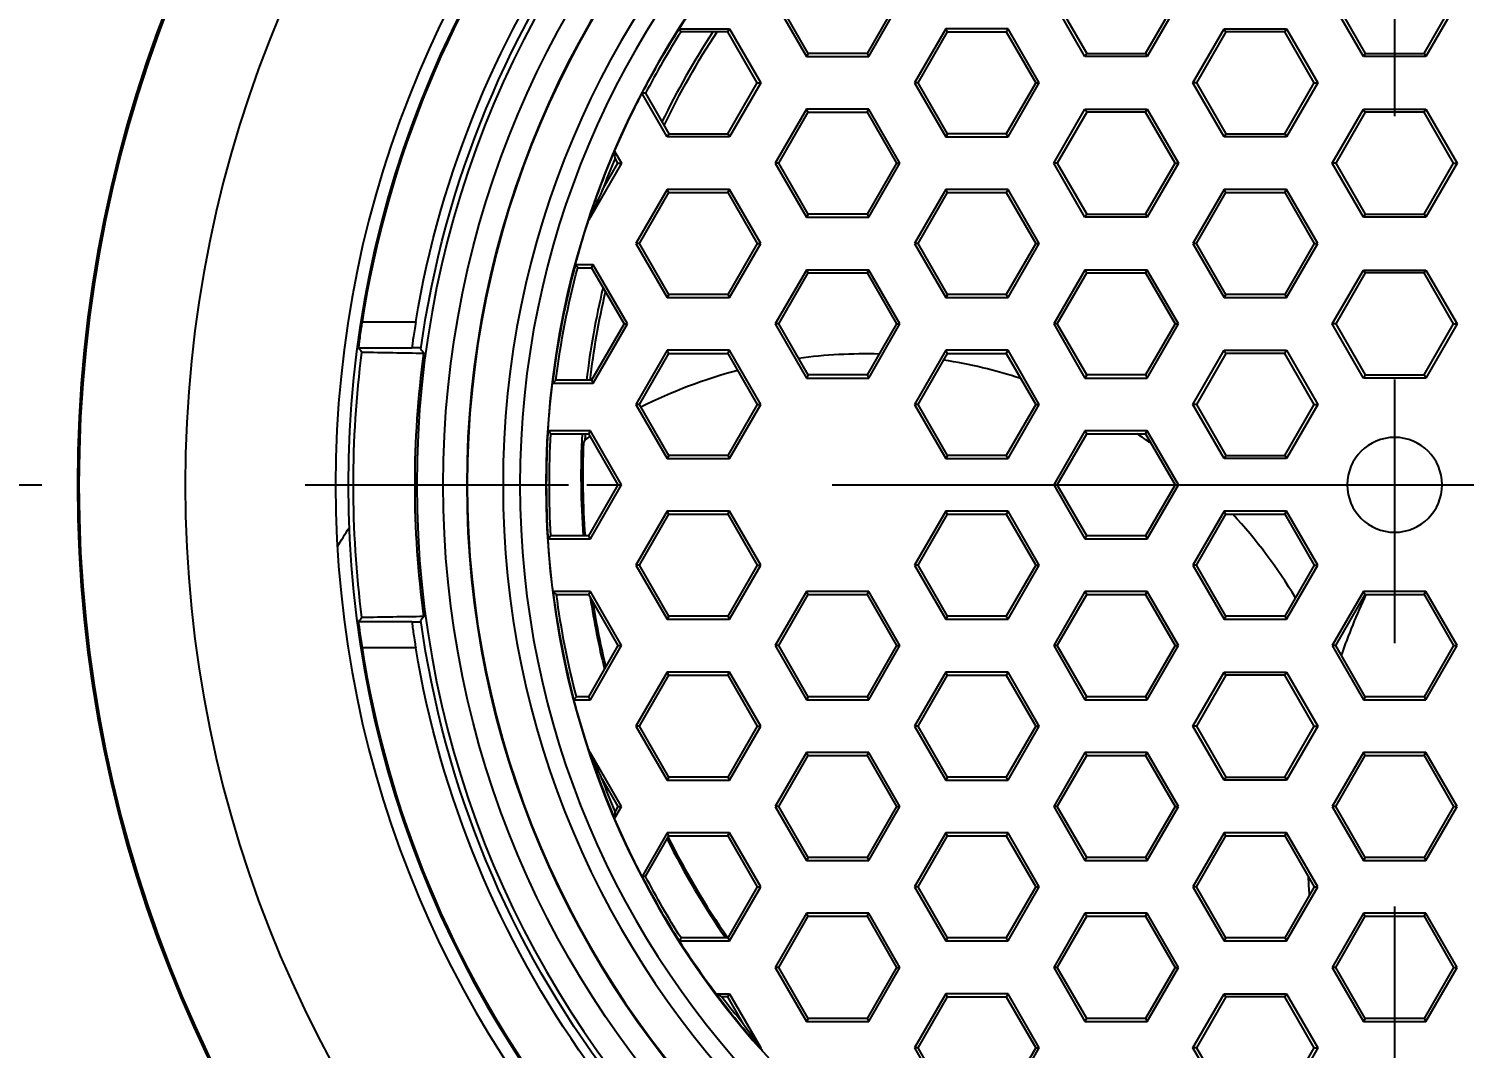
# Model space of a CAD drawing. Extents: x 0 to 474, y 0 to 347.
# Drawn here: x 132.24 to 145.86, y 129.55 to 139.22 of the extents above; entities that cross this region are included whole.
import ezdxf

# ---------------------------------------------------------------- set-up
doc = ezdxf.new("R2010")
doc.units = 0
doc.header["$LTSCALE"] = 10
doc.header["$MEASUREMENT"] = 0
doc.header["$PDMODE"] = 3
doc.header["$PDSIZE"] = -10
doc.linetypes.add('CENTER', pattern=[2, 1.25, -0.25, 0.25, -0.25])
doc.layers.get('0').update_dxf_attribs({"linetype": 'CONTINUOUS'})
doc.layers.get('DEFPOINTS').update_dxf_attribs({"linetype": 'CONTINUOUS'})
doc.styles.add('Daelim Dimension', font='')
doc.styles.get('Daelim Dimension').set_extended_font_data('NanumGothic')
doc.dimstyles.new('DEFAULT', dxfattribs={"dimscale": 2, "dimtxt": 2, "dimasz": 2, "dimexe": 0, "dimexo": 2, "dimgap": 1, "dimtad": 1, "dimdec": 1, "dimzin": 9, "dimdsep": 46, "dimtxsty": 'Daelim Dimension', "dimcen": 0.5, "dimclrd": 252, "dimclre": 252, "dimclrt": 3, "dimadec": 1, "dimazin": 0, "dimtfac": 1, "dimtdec": 1, "dimtix": 1, "dimtmove": 0, "dimatfit": 3, "dimfxl": 1, "dimtolj": 1, "dimtzin": 1, "dimlwd": 9, "dimlwe": 9, "dimarcsym": 0})

# ---------------------------------------------------------------- blocks, each defined once
blk = doc.blocks.new('*D31')
at = {"color": 5, "linetype": 'ByBlock', "lineweight": 9, "ltscale": 0.5, "transparency": 16777216}
for p, q in [((107.552, 130.896), (107.552, 89.349)), ((145.204, 104.248), (145.204, 89.349)), ((141.204, 89.349), (111.552, 89.349))]:
    blk.add_line(p, q, dxfattribs=at)
at = {"color": 5, "ltscale": 0.5, "transparency": 16777216}
for points in [[(111.552, 90.016), (111.552, 88.683), (107.552, 89.349)], [(141.204, 90.016), (141.204, 88.683), (145.204, 89.349)]]:
    blk.add_solid(points, dxfattribs=at)
at = {"layer": 'DEFPOINTS', "color": 0, "ltscale": 0.5, "transparency": 16777216}
for p in [(107.552, 134.896), (145.204, 108.248), (107.552, 89.349)]:
    blk.add_point(p, dxfattribs=at)
at = {"color": 7, "ltscale": 0.5, "transparency": 16777216, "insert": (126.577, 94.62), "char_height": 6, "attachment_point": 5, "style": 'Daelim Dimension'}
blk.add_mtext('\\A1;38', dxfattribs=at)
blk = doc.blocks.new('*D35')
at = {"color": 5, "linetype": 'ByBlock', "lineweight": 9, "ltscale": 0.5, "transparency": 16777216}
for p, q in [((107.552, 130.896), (107.552, 70.704)), ((268.765, 130.896), (268.765, 70.704)), ((264.765, 70.704), (111.552, 70.704))]:
    blk.add_line(p, q, dxfattribs=at)
at = {"color": 5, "ltscale": 0.5, "transparency": 16777216}
for points in [[(111.552, 71.371), (111.552, 70.037), (107.552, 70.704)], [(264.765, 71.371), (264.765, 70.037), (268.765, 70.704)]]:
    blk.add_solid(points, dxfattribs=at)
at = {"layer": 'DEFPOINTS', "color": 0, "ltscale": 0.5, "transparency": 16777216}
for p in [(107.552, 134.896), (268.765, 134.896), (107.552, 70.704)]:
    blk.add_point(p, dxfattribs=at)
at = {"color": 7, "ltscale": 0.5, "transparency": 16777216, "insert": (188.159, 75.97), "char_height": 6, "attachment_point": 5, "style": 'Daelim Dimension'}
blk.add_mtext('\\A1;161', dxfattribs=at)

msp = doc.modelspace()

# ---------------------------------------------------------------- linework, layer by layer
at = {"color": 1, "linetype": 'CENTER'}
for p, q in [((145.204, 98.394), (145.204, 171.397)), ((99.864, 134.896), (202.336, 134.896))]:
    msp.add_line(p, q, dxfattribs=at)
at = {"linetype": 'Continuous'}
for p, q in [((139.324, 139.473), (139.62, 138.96)), ((139.637, 138.989), (139.357, 139.473)), ((140.475, 139.473), (140.196, 138.989)), ((140.212, 138.96), (140.508, 139.473)), ((142.263, 138.96), (141.967, 139.473)), ((142, 139.473), (142.28, 138.989)), ((142.838, 138.989), (143.118, 139.473)), ((143.151, 139.473), (142.855, 138.96)), ((144.906, 138.96), (144.61, 139.473)), ((144.643, 139.473), (144.922, 138.989)), ((145.481, 138.989), (145.761, 139.473)), ((145.794, 139.473), (145.498, 138.96)), ((138.414, 139.223), (138.891, 139.223)), ((138.874, 139.194), (138.891, 139.223)), ((138.891, 139.223), (139.187, 138.71)), ((140.942, 139.223), (140.645, 138.71)), ((140.958, 139.194), (140.942, 139.223)), ((141.534, 139.223), (140.942, 139.223)), ((141.517, 139.194), (141.534, 139.223)), ((141.83, 138.71), (141.534, 139.223)), ((143.288, 138.71), (143.584, 139.223)), ((143.601, 139.194), (143.584, 139.223)), ((143.584, 139.223), (144.177, 139.223)), ((144.16, 139.194), (144.177, 139.223)), ((144.177, 139.223), (144.473, 138.71)), ((138.874, 139.194), (138.43, 139.194)), ((139.154, 138.71), (138.874, 139.194)), ((140.679, 138.71), (140.958, 139.194)), ((140.958, 139.194), (141.517, 139.194)), ((141.517, 139.194), (141.796, 138.71)), ((143.601, 139.194), (143.322, 138.71)), ((144.16, 139.194), (143.601, 139.194)), ((144.439, 138.71), (144.16, 139.194)), ((139.637, 138.989), (139.62, 138.96)), ((139.62, 138.96), (140.212, 138.96)), ((140.196, 138.989), (139.637, 138.989)), ((140.196, 138.989), (140.212, 138.96)), ((142.28, 138.989), (142.263, 138.96)), ((142.855, 138.96), (142.263, 138.96)), ((142.28, 138.989), (142.838, 138.989)), ((142.838, 138.989), (142.855, 138.96)), ((144.922, 138.989), (144.906, 138.96)), ((145.498, 138.96), (144.906, 138.96)), ((144.922, 138.989), (145.481, 138.989)), ((145.481, 138.989), (145.498, 138.96)), ((138.874, 138.226), (139.154, 138.71)), ((139.187, 138.71), (138.891, 138.197)), ((139.154, 138.71), (139.187, 138.71)), ((140.645, 138.71), (140.942, 138.197)), ((140.679, 138.71), (140.645, 138.71)), ((140.958, 138.226), (140.679, 138.71)), ((141.796, 138.71), (141.517, 138.226)), ((141.534, 138.197), (141.83, 138.71)), ((141.796, 138.71), (141.83, 138.71)), ((143.322, 138.71), (143.288, 138.71)), ((143.584, 138.197), (143.288, 138.71)), ((143.322, 138.71), (143.601, 138.226)), ((144.16, 138.226), (144.439, 138.71)), ((144.473, 138.71), (144.177, 138.197)), ((144.439, 138.71), (144.473, 138.71)), ((138.299, 138.197), (138.06, 138.61)), ((138.093, 138.611), (138.315, 138.226)), ((139.62, 138.46), (139.324, 137.947)), ((139.357, 137.947), (139.637, 138.431)), ((139.637, 138.431), (139.62, 138.46)), ((140.212, 138.46), (139.62, 138.46)), ((139.637, 138.431), (140.196, 138.431)), ((140.196, 138.431), (140.212, 138.46)), ((140.196, 138.431), (140.475, 137.947)), ((140.508, 137.947), (140.212, 138.46)), ((141.967, 137.947), (142.263, 138.46)), ((142.28, 138.431), (142, 137.947)), ((142.28, 138.431), (142.263, 138.46)), ((142.263, 138.46), (142.855, 138.46)), ((142.838, 138.431), (142.28, 138.431)), ((142.838, 138.431), (142.855, 138.46)), ((143.118, 137.947), (142.838, 138.431)), ((142.855, 138.46), (143.151, 137.947)), ((144.61, 137.947), (144.906, 138.46)), ((144.922, 138.431), (144.643, 137.947)), ((144.906, 138.46), (145.498, 138.46)), ((144.922, 138.431), (144.906, 138.46)), ((145.481, 138.431), (144.922, 138.431)), ((145.481, 138.431), (145.498, 138.46)), ((145.761, 137.947), (145.481, 138.431)), ((145.498, 138.46), (145.794, 137.947)), ((138.315, 138.226), (138.299, 138.197)), ((138.891, 138.197), (138.299, 138.197)), ((138.315, 138.226), (138.874, 138.226)), ((138.874, 138.226), (138.891, 138.197)), ((140.958, 138.226), (140.942, 138.197)), ((140.942, 138.197), (141.534, 138.197)), ((141.517, 138.226), (140.958, 138.226)), ((141.517, 138.226), (141.534, 138.197)), ((143.601, 138.226), (143.584, 138.197)), ((144.177, 138.197), (143.584, 138.197)), ((143.601, 138.226), (144.16, 138.226)), ((144.16, 138.226), (144.177, 138.197)), ((137.8, 138.061), (137.866, 137.947)), ((137.832, 137.947), (137.804, 137.996)), ((137.866, 137.947), (137.569, 137.433)), ((137.683, 137.689), (137.832, 137.947)), ((137.832, 137.947), (137.866, 137.947)), ((139.357, 137.947), (139.324, 137.947)), ((139.324, 137.947), (139.62, 137.434)), ((139.637, 137.463), (139.357, 137.947)), ((140.475, 137.947), (140.196, 137.463)), ((140.212, 137.434), (140.508, 137.947)), ((140.475, 137.947), (140.508, 137.947)), ((142, 137.947), (141.967, 137.947)), ((142.263, 137.434), (141.967, 137.947)), ((142, 137.947), (142.28, 137.463)), ((142.838, 137.463), (143.118, 137.947)), ((143.151, 137.947), (142.855, 137.434)), ((143.118, 137.947), (143.151, 137.947)), ((144.643, 137.947), (144.61, 137.947)), ((144.906, 137.434), (144.61, 137.947)), ((144.643, 137.947), (144.922, 137.463)), ((145.481, 137.463), (145.761, 137.947)), ((145.794, 137.947), (145.498, 137.434)), ((145.761, 137.947), (145.794, 137.947)), ((138.299, 137.697), (138.003, 137.184)), ((138.036, 137.184), (138.315, 137.668)), ((138.315, 137.668), (138.299, 137.697)), ((138.891, 137.697), (138.299, 137.697)), ((138.315, 137.668), (138.874, 137.668)), ((138.874, 137.668), (138.891, 137.697)), ((138.874, 137.668), (139.154, 137.184)), ((139.187, 137.184), (138.891, 137.697)), ((140.942, 137.697), (140.645, 137.184)), ((140.679, 137.184), (140.958, 137.668)), ((141.534, 137.697), (140.942, 137.697)), ((140.958, 137.668), (140.942, 137.697)), ((140.958, 137.668), (141.517, 137.668)), ((141.517, 137.668), (141.534, 137.697)), ((141.517, 137.668), (141.796, 137.184)), ((141.83, 137.184), (141.534, 137.697)), ((143.584, 137.697), (143.288, 137.184)), ((143.322, 137.184), (143.601, 137.668)), ((143.601, 137.668), (143.584, 137.697)), ((144.177, 137.697), (143.584, 137.697)), ((143.601, 137.668), (144.16, 137.668)), ((144.16, 137.668), (144.177, 137.697)), ((144.16, 137.668), (144.439, 137.184)), ((144.473, 137.184), (144.177, 137.697)), ((139.637, 137.463), (139.62, 137.434)), ((140.196, 137.463), (139.637, 137.463)), ((140.196, 137.463), (140.212, 137.434)), ((142.28, 137.463), (142.263, 137.434)), ((142.28, 137.463), (142.838, 137.463)), ((142.838, 137.463), (142.855, 137.434)), ((144.922, 137.463), (144.906, 137.434)), ((144.922, 137.463), (145.481, 137.463)), ((145.481, 137.463), (145.498, 137.434)), ((139.62, 137.434), (140.212, 137.434)), ((142.855, 137.434), (142.263, 137.434)), ((145.498, 137.434), (144.906, 137.434)), ((138.003, 137.184), (138.299, 136.672)), ((138.036, 137.184), (138.003, 137.184)), ((138.315, 136.701), (138.036, 137.184)), ((139.154, 137.184), (138.874, 136.701)), ((138.891, 136.672), (139.187, 137.184)), ((139.154, 137.184), (139.187, 137.184)), ((140.679, 137.184), (140.645, 137.184)), ((140.645, 137.184), (140.942, 136.672)), ((140.958, 136.701), (140.679, 137.184)), ((141.796, 137.184), (141.517, 136.701)), ((141.534, 136.672), (141.83, 137.184)), ((141.796, 137.184), (141.83, 137.184)), ((143.322, 137.184), (143.288, 137.184)), ((143.288, 137.184), (143.584, 136.672)), ((143.601, 136.701), (143.322, 137.184)), ((144.439, 137.184), (144.16, 136.701)), ((144.177, 136.672), (144.473, 137.184)), ((144.439, 137.184), (144.473, 137.184)), ((137.598, 136.984), (137.428, 136.984)), ((137.45, 136.956), (137.582, 136.956)), ((137.582, 136.956), (137.598, 136.984)), ((137.582, 136.956), (137.89, 136.422)), ((137.923, 136.422), (137.598, 136.984)), ((139.62, 136.934), (139.324, 136.422)), ((139.357, 136.422), (139.637, 136.906)), ((139.637, 136.906), (139.62, 136.934)), ((140.212, 136.934), (139.62, 136.934)), ((139.637, 136.906), (140.196, 136.906)), ((140.196, 136.906), (140.212, 136.934)), ((140.196, 136.906), (140.475, 136.422)), ((140.508, 136.422), (140.212, 136.934)), ((142.263, 136.934), (141.967, 136.422)), ((142, 136.422), (142.28, 136.906)), ((142.28, 136.906), (142.263, 136.934)), ((142.855, 136.934), (142.263, 136.934)), ((142.28, 136.906), (142.838, 136.906)), ((142.838, 136.906), (142.855, 136.934)), ((142.838, 136.906), (143.118, 136.422)), ((143.151, 136.422), (142.855, 136.934)), ((144.61, 136.422), (144.906, 136.934)), ((144.922, 136.906), (144.643, 136.422)), ((144.906, 136.934), (145.498, 136.934)), ((144.922, 136.906), (144.906, 136.934)), ((145.481, 136.906), (144.922, 136.906)), ((145.481, 136.906), (145.498, 136.934)), ((145.761, 136.422), (145.481, 136.906)), ((145.498, 136.934), (145.794, 136.422)), ((138.315, 136.701), (138.299, 136.672)), ((138.299, 136.672), (138.891, 136.672)), ((138.874, 136.701), (138.315, 136.701)), ((138.874, 136.701), (138.891, 136.672)), ((140.958, 136.701), (140.942, 136.672)), ((140.942, 136.672), (141.534, 136.672)), ((141.517, 136.701), (140.958, 136.701)), ((141.517, 136.701), (141.534, 136.672)), ((143.601, 136.701), (143.584, 136.672)), ((143.584, 136.672), (144.177, 136.672)), ((144.16, 136.701), (143.601, 136.701)), ((144.16, 136.701), (144.177, 136.672)), ((135.407, 136.443), (135.913, 136.443)), ((137.89, 136.422), (137.582, 135.888)), ((137.598, 135.859), (137.923, 136.422)), ((137.89, 136.422), (137.923, 136.422)), ((139.324, 136.422), (139.62, 135.909)), ((139.357, 136.422), (139.324, 136.422)), ((139.637, 135.938), (139.357, 136.422)), ((140.475, 136.422), (140.196, 135.938)), ((140.212, 135.909), (140.508, 136.422)), ((140.475, 136.422), (140.508, 136.422)), ((141.967, 136.422), (142.263, 135.909)), ((142, 136.422), (141.967, 136.422)), ((142.28, 135.938), (142, 136.422)), ((143.118, 136.422), (142.838, 135.938)), ((142.855, 135.909), (143.151, 136.422)), ((143.118, 136.422), (143.151, 136.422)), ((144.643, 136.422), (144.61, 136.422)), ((144.906, 135.909), (144.61, 136.422)), ((144.643, 136.422), (144.922, 135.938)), ((145.481, 135.938), (145.761, 136.422)), ((145.794, 136.422), (145.498, 135.909)), ((145.761, 136.422), (145.794, 136.422)), ((135.877, 136.193), (135.373, 136.193)), ((135.963, 136.196), (135.875, 136.196)), ((138.299, 136.172), (138.003, 135.659)), ((138.036, 135.659), (138.315, 136.143)), ((138.315, 136.143), (138.299, 136.172)), ((138.891, 136.172), (138.299, 136.172)), ((138.315, 136.143), (138.874, 136.143)), ((138.874, 136.143), (138.891, 136.172)), ((138.874, 136.143), (139.154, 135.659)), ((139.187, 135.659), (138.891, 136.172)), ((140.942, 136.172), (140.645, 135.659)), ((140.679, 135.659), (140.958, 136.143)), ((141.534, 136.172), (140.942, 136.172)), ((140.958, 136.143), (140.942, 136.172)), ((140.958, 136.143), (141.517, 136.143)), ((141.517, 136.143), (141.534, 136.172)), ((141.517, 136.143), (141.796, 135.659)), ((141.83, 135.659), (141.534, 136.172)), ((143.288, 135.659), (143.584, 136.172)), ((143.601, 136.143), (143.322, 135.659)), ((143.601, 136.143), (143.584, 136.172)), ((143.584, 136.172), (144.177, 136.172)), ((144.16, 136.143), (143.601, 136.143)), ((144.16, 136.143), (144.177, 136.172)), ((144.439, 135.659), (144.16, 136.143)), ((144.177, 136.172), (144.473, 135.659)), ((137.21, 135.859), (137.598, 135.859)), ((137.582, 135.888), (137.242, 135.888)), ((137.582, 135.888), (137.598, 135.859)), ((139.637, 135.938), (139.62, 135.909)), ((139.62, 135.909), (140.212, 135.909)), ((140.196, 135.938), (139.637, 135.938)), ((140.196, 135.938), (140.212, 135.909)), ((142.28, 135.938), (142.263, 135.909)), ((142.263, 135.909), (142.855, 135.909)), ((142.838, 135.938), (142.28, 135.938)), ((142.838, 135.938), (142.855, 135.909)), ((144.922, 135.938), (144.906, 135.909)), ((145.498, 135.909), (144.906, 135.909)), ((144.922, 135.938), (145.481, 135.938)), ((145.481, 135.938), (145.498, 135.909)), ((138.036, 135.659), (138.003, 135.659)), ((138.003, 135.659), (138.299, 135.146)), ((138.315, 135.175), (138.036, 135.659)), ((139.154, 135.659), (138.874, 135.175)), ((138.891, 135.146), (139.187, 135.659)), ((139.154, 135.659), (139.187, 135.659)), ((140.645, 135.659), (140.942, 135.146)), ((140.679, 135.659), (140.645, 135.659)), ((140.958, 135.175), (140.679, 135.659)), ((141.796, 135.659), (141.517, 135.175)), ((141.534, 135.146), (141.83, 135.659)), ((141.796, 135.659), (141.83, 135.659)), ((143.322, 135.659), (143.288, 135.659)), ((143.584, 135.146), (143.288, 135.659)), ((143.322, 135.659), (143.601, 135.175)), ((144.16, 135.175), (144.439, 135.659)), ((144.473, 135.659), (144.177, 135.146)), ((144.439, 135.659), (144.473, 135.659)), ((137.57, 135.409), (137.168, 135.409)), ((137.553, 135.38), (137.57, 135.409)), ((137.866, 134.896), (137.57, 135.409)), ((142.263, 135.409), (141.967, 134.896)), ((142.855, 135.409), (142.263, 135.409)), ((142.28, 135.38), (142.263, 135.409)), ((142.838, 135.38), (142.855, 135.409)), ((143.151, 134.896), (142.855, 135.409)), ((137.195, 135.38), (137.553, 135.38)), ((137.553, 135.38), (137.832, 134.896)), ((142, 134.896), (142.28, 135.38)), ((142.28, 135.38), (142.838, 135.38)), ((142.838, 135.38), (143.118, 134.896)), ((138.315, 135.175), (138.299, 135.146)), ((138.299, 135.146), (138.891, 135.146)), ((138.874, 135.175), (138.315, 135.175)), ((138.874, 135.175), (138.891, 135.146)), ((140.958, 135.175), (140.942, 135.146)), ((140.942, 135.146), (141.534, 135.146)), ((141.517, 135.175), (140.958, 135.175)), ((141.517, 135.175), (141.534, 135.146)), ((143.601, 135.175), (143.584, 135.146)), ((144.177, 135.146), (143.584, 135.146)), ((143.601, 135.175), (144.16, 135.175)), ((144.16, 135.175), (144.177, 135.146)), ((137.832, 134.896), (137.553, 134.412)), ((137.57, 134.383), (137.866, 134.896)), ((137.832, 134.896), (137.866, 134.896)), ((142, 134.896), (141.967, 134.896)), ((141.967, 134.896), (142.263, 134.383)), ((142.28, 134.412), (142, 134.896)), ((143.118, 134.896), (142.838, 134.412)), ((142.855, 134.383), (143.151, 134.896)), ((143.118, 134.896), (143.151, 134.896)), ((138.299, 134.646), (138.003, 134.133)), ((138.036, 134.133), (138.315, 134.617)), ((138.891, 134.646), (138.299, 134.646)), ((138.315, 134.617), (138.299, 134.646)), ((138.315, 134.617), (138.874, 134.617)), ((138.874, 134.617), (138.891, 134.646)), ((138.874, 134.617), (139.154, 134.133)), ((139.187, 134.133), (138.891, 134.646)), ((140.942, 134.646), (140.645, 134.133)), ((140.679, 134.133), (140.958, 134.617)), ((141.534, 134.646), (140.942, 134.646)), ((140.958, 134.617), (140.942, 134.646)), ((140.958, 134.617), (141.517, 134.617)), ((141.517, 134.617), (141.534, 134.646)), ((141.517, 134.617), (141.796, 134.133)), ((141.83, 134.133), (141.534, 134.646)), ((143.584, 134.646), (143.288, 134.133)), ((143.322, 134.133), (143.601, 134.617)), ((143.601, 134.617), (143.584, 134.646)), ((144.177, 134.646), (143.584, 134.646)), ((143.601, 134.617), (144.16, 134.617)), ((144.16, 134.617), (144.177, 134.646)), ((144.16, 134.617), (144.439, 134.133)), ((144.473, 134.133), (144.177, 134.646)), ((137.168, 134.383), (137.57, 134.383)), ((137.553, 134.412), (137.195, 134.412)), ((137.553, 134.412), (137.57, 134.383)), ((142.28, 134.412), (142.263, 134.383)), ((142.263, 134.383), (142.855, 134.383)), ((142.838, 134.412), (142.28, 134.412)), ((142.838, 134.412), (142.855, 134.383)), ((138.036, 134.133), (138.003, 134.133)), ((138.003, 134.133), (138.299, 133.62)), ((138.315, 133.649), (138.036, 134.133)), ((139.154, 134.133), (138.874, 133.649)), ((138.891, 133.62), (139.187, 134.133)), ((139.154, 134.133), (139.187, 134.133)), ((140.679, 134.133), (140.645, 134.133)), ((140.645, 134.133), (140.942, 133.62)), ((140.958, 133.649), (140.679, 134.133)), ((141.796, 134.133), (141.517, 133.649)), ((141.534, 133.62), (141.83, 134.133)), ((141.796, 134.133), (141.83, 134.133)), ((143.322, 134.133), (143.288, 134.133)), ((143.288, 134.133), (143.584, 133.62)), ((143.601, 133.649), (143.322, 134.133)), ((144.439, 134.133), (144.16, 133.649)), ((144.177, 133.62), (144.473, 134.133)), ((144.439, 134.133), (144.473, 134.133)), ((137.57, 133.883), (137.216, 133.883)), ((137.249, 133.854), (137.553, 133.854)), ((137.553, 133.854), (137.57, 133.883)), ((137.553, 133.854), (137.832, 133.37)), ((137.866, 133.37), (137.57, 133.883)), ((139.62, 133.883), (139.324, 133.37)), ((139.357, 133.37), (139.637, 133.854)), ((139.637, 133.854), (139.62, 133.883)), ((140.212, 133.883), (139.62, 133.883)), ((139.637, 133.854), (140.196, 133.854)), ((140.196, 133.854), (140.212, 133.883)), ((140.196, 133.854), (140.475, 133.37)), ((140.508, 133.37), (140.212, 133.883)), ((142.263, 133.883), (141.967, 133.37)), ((142, 133.37), (142.28, 133.854)), ((142.28, 133.854), (142.263, 133.883)), ((142.855, 133.883), (142.263, 133.883)), ((142.28, 133.854), (142.838, 133.854)), ((142.838, 133.854), (142.855, 133.883)), ((142.838, 133.854), (143.118, 133.37)), ((143.151, 133.37), (142.855, 133.883)), ((144.906, 133.883), (144.61, 133.37)), ((144.643, 133.37), (144.922, 133.854)), ((145.498, 133.883), (144.906, 133.883)), ((144.922, 133.854), (144.906, 133.883)), ((144.922, 133.854), (145.481, 133.854)), ((145.481, 133.854), (145.498, 133.883)), ((145.481, 133.854), (145.761, 133.37)), ((145.794, 133.37), (145.498, 133.883)), ((138.315, 133.649), (138.299, 133.62)), ((138.874, 133.649), (138.315, 133.649)), ((138.874, 133.649), (138.891, 133.62)), ((140.958, 133.649), (140.942, 133.62)), ((141.517, 133.649), (140.958, 133.649)), ((141.517, 133.649), (141.534, 133.62)), ((143.601, 133.649), (143.584, 133.62)), ((144.16, 133.649), (143.601, 133.649)), ((144.16, 133.649), (144.177, 133.62)), ((135.373, 133.598), (135.877, 133.598)), ((135.875, 133.596), (135.963, 133.596)), ((138.299, 133.62), (138.891, 133.62)), ((140.942, 133.62), (141.534, 133.62)), ((143.584, 133.62), (144.177, 133.62)), ((137.832, 133.37), (137.553, 132.886)), ((137.57, 132.857), (137.866, 133.37)), ((137.832, 133.37), (137.866, 133.37)), ((139.357, 133.37), (139.324, 133.37)), ((139.324, 133.37), (139.62, 132.857)), ((139.637, 132.886), (139.357, 133.37)), ((140.475, 133.37), (140.196, 132.886)), ((140.212, 132.857), (140.508, 133.37)), ((140.475, 133.37), (140.508, 133.37)), ((141.967, 133.37), (142.263, 132.857)), ((142, 133.37), (141.967, 133.37)), ((142.28, 132.886), (142, 133.37)), ((143.118, 133.37), (142.838, 132.886)), ((142.855, 132.857), (143.151, 133.37)), ((143.118, 133.37), (143.151, 133.37)), ((144.643, 133.37), (144.61, 133.37)), ((144.61, 133.37), (144.906, 132.857)), ((144.922, 132.886), (144.643, 133.37)), ((145.761, 133.37), (145.481, 132.886)), ((145.498, 132.857), (145.794, 133.37)), ((145.761, 133.37), (145.794, 133.37)), ((135.913, 133.348), (135.407, 133.348)), ((138.299, 133.12), (138.003, 132.607)), ((138.036, 132.607), (138.315, 133.091)), ((138.891, 133.12), (138.299, 133.12)), ((138.315, 133.091), (138.299, 133.12)), ((138.315, 133.091), (138.874, 133.091)), ((138.874, 133.091), (138.891, 133.12)), ((138.874, 133.091), (139.154, 132.607)), ((139.187, 132.607), (138.891, 133.12)), ((140.942, 133.12), (140.645, 132.607)), ((140.679, 132.607), (140.958, 133.091)), ((141.534, 133.12), (140.942, 133.12)), ((140.958, 133.091), (140.942, 133.12)), ((140.958, 133.091), (141.517, 133.091)), ((141.517, 133.091), (141.534, 133.12)), ((141.517, 133.091), (141.796, 132.607)), ((141.83, 132.607), (141.534, 133.12)), ((143.288, 132.607), (143.584, 133.12)), ((143.601, 133.091), (143.322, 132.607)), ((143.601, 133.091), (143.584, 133.12)), ((143.584, 133.12), (144.177, 133.12)), ((144.16, 133.091), (143.601, 133.091)), ((144.16, 133.091), (144.177, 133.12)), ((144.439, 132.607), (144.16, 133.091)), ((144.177, 133.12), (144.473, 132.607)), ((137.414, 132.857), (137.57, 132.857)), ((137.553, 132.886), (137.437, 132.886)), ((137.553, 132.886), (137.57, 132.857)), ((139.637, 132.886), (139.62, 132.857)), ((139.62, 132.857), (140.212, 132.857)), ((140.196, 132.886), (139.637, 132.886)), ((140.196, 132.886), (140.212, 132.857)), ((142.28, 132.886), (142.263, 132.857)), ((142.263, 132.857), (142.855, 132.857)), ((142.838, 132.886), (142.28, 132.886)), ((142.838, 132.886), (142.855, 132.857)), ((144.922, 132.886), (144.906, 132.857)), ((144.906, 132.857), (145.498, 132.857)), ((145.481, 132.886), (144.922, 132.886)), ((145.481, 132.886), (145.498, 132.857)), ((138.036, 132.607), (138.003, 132.607)), ((138.003, 132.607), (138.299, 132.094)), ((138.315, 132.123), (138.036, 132.607)), ((139.154, 132.607), (138.874, 132.123)), ((138.891, 132.094), (139.187, 132.607)), ((139.154, 132.607), (139.187, 132.607)), ((140.645, 132.607), (140.942, 132.094)), ((140.679, 132.607), (140.645, 132.607)), ((140.958, 132.123), (140.679, 132.607)), ((141.796, 132.607), (141.517, 132.123)), ((141.534, 132.094), (141.83, 132.607)), ((141.796, 132.607), (141.83, 132.607)), ((143.584, 132.094), (143.288, 132.607)), ((143.322, 132.607), (143.288, 132.607)), ((143.322, 132.607), (143.601, 132.123)), ((144.16, 132.123), (144.439, 132.607)), ((144.473, 132.607), (144.177, 132.094)), ((144.439, 132.607), (144.473, 132.607)), ((137.866, 131.844), (137.569, 132.358)), ((139.62, 132.357), (139.324, 131.844)), ((139.357, 131.844), (139.637, 132.328)), ((139.637, 132.328), (139.62, 132.357)), ((140.212, 132.357), (139.62, 132.357)), ((139.637, 132.328), (140.196, 132.328)), ((140.196, 132.328), (140.212, 132.357)), ((140.196, 132.328), (140.475, 131.844)), ((140.508, 131.844), (140.212, 132.357)), ((142.263, 132.357), (141.967, 131.844)), ((142, 131.844), (142.28, 132.328)), ((142.28, 132.328), (142.263, 132.357)), ((142.855, 132.357), (142.263, 132.357)), ((142.28, 132.328), (142.838, 132.328)), ((142.838, 132.328), (142.855, 132.357)), ((142.838, 132.328), (143.118, 131.844)), ((143.151, 131.844), (142.855, 132.357)), ((144.906, 132.357), (144.61, 131.844)), ((144.643, 131.844), (144.922, 132.328)), ((145.498, 132.357), (144.906, 132.357)), ((144.922, 132.328), (144.906, 132.357)), ((144.922, 132.328), (145.481, 132.328)), ((145.481, 132.328), (145.498, 132.357)), ((145.481, 132.328), (145.761, 131.844)), ((145.794, 131.844), (145.498, 132.357)), ((137.683, 132.103), (137.832, 131.844)), ((138.315, 132.123), (138.299, 132.094)), ((138.299, 132.094), (138.891, 132.094)), ((138.874, 132.123), (138.315, 132.123)), ((138.874, 132.123), (138.891, 132.094)), ((140.958, 132.123), (140.942, 132.094)), ((140.942, 132.094), (141.534, 132.094)), ((141.517, 132.123), (140.958, 132.123)), ((141.517, 132.123), (141.534, 132.094)), ((143.601, 132.123), (143.584, 132.094)), ((144.177, 132.094), (143.584, 132.094)), ((143.601, 132.123), (144.16, 132.123)), ((144.16, 132.123), (144.177, 132.094)), ((137.8, 131.731), (137.866, 131.844)), ((137.832, 131.844), (137.804, 131.796)), ((137.832, 131.844), (137.866, 131.844)), ((139.324, 131.844), (139.62, 131.331)), ((139.357, 131.844), (139.324, 131.844)), ((139.637, 131.36), (139.357, 131.844)), ((140.475, 131.844), (140.196, 131.36)), ((140.212, 131.331), (140.508, 131.844)), ((140.475, 131.844), (140.508, 131.844)), ((141.967, 131.844), (142.263, 131.331)), ((142, 131.844), (141.967, 131.844)), ((142.28, 131.36), (142, 131.844)), ((143.118, 131.844), (142.838, 131.36)), ((142.855, 131.331), (143.151, 131.844)), ((143.118, 131.844), (143.151, 131.844)), ((144.61, 131.844), (144.906, 131.331)), ((144.643, 131.844), (144.61, 131.844)), ((144.922, 131.36), (144.643, 131.844)), ((145.761, 131.844), (145.481, 131.36)), ((145.498, 131.331), (145.794, 131.844)), ((145.761, 131.844), (145.794, 131.844)), ((138.299, 131.594), (138.06, 131.181)), ((138.891, 131.594), (138.299, 131.594)), ((138.315, 131.565), (138.299, 131.594)), ((138.874, 131.565), (138.891, 131.594)), ((139.187, 131.081), (138.891, 131.594)), ((140.942, 131.594), (140.645, 131.081)), ((141.534, 131.594), (140.942, 131.594)), ((140.958, 131.565), (140.942, 131.594)), ((141.517, 131.565), (141.534, 131.594)), ((141.83, 131.081), (141.534, 131.594)), ((143.584, 131.594), (143.288, 131.081)), ((143.601, 131.565), (143.584, 131.594)), ((144.177, 131.594), (143.584, 131.594)), ((144.16, 131.565), (144.177, 131.594)), ((144.473, 131.081), (144.177, 131.594)), ((138.093, 131.18), (138.315, 131.565)), ((138.315, 131.565), (138.874, 131.565)), ((138.874, 131.565), (139.154, 131.081)), ((140.679, 131.081), (140.958, 131.565)), ((140.958, 131.565), (141.517, 131.565)), ((141.517, 131.565), (141.796, 131.081)), ((143.322, 131.081), (143.601, 131.565)), ((143.601, 131.565), (144.16, 131.565)), ((144.16, 131.565), (144.439, 131.081)), ((139.637, 131.36), (139.62, 131.331)), ((139.62, 131.331), (140.212, 131.331)), ((140.196, 131.36), (139.637, 131.36)), ((140.196, 131.36), (140.212, 131.331)), ((142.28, 131.36), (142.263, 131.331)), ((142.263, 131.331), (142.855, 131.331)), ((142.838, 131.36), (142.28, 131.36)), ((142.838, 131.36), (142.855, 131.331)), ((144.922, 131.36), (144.906, 131.331)), ((144.906, 131.331), (145.498, 131.331)), ((145.481, 131.36), (144.922, 131.36)), ((145.481, 131.36), (145.498, 131.331)), ((139.154, 131.081), (138.874, 130.597)), ((138.891, 130.568), (139.187, 131.081)), ((139.154, 131.081), (139.187, 131.081)), ((140.679, 131.081), (140.645, 131.081)), ((140.645, 131.081), (140.942, 130.568)), ((140.958, 130.597), (140.679, 131.081)), ((141.796, 131.081), (141.517, 130.597)), ((141.534, 130.568), (141.83, 131.081)), ((141.796, 131.081), (141.83, 131.081)), ((143.288, 131.081), (143.584, 130.568)), ((143.322, 131.081), (143.288, 131.081)), ((143.601, 130.597), (143.322, 131.081)), ((144.439, 131.081), (144.16, 130.597)), ((144.177, 130.568), (144.473, 131.081)), ((144.439, 131.081), (144.473, 131.081)), ((139.62, 130.831), (139.324, 130.318)), ((139.357, 130.318), (139.637, 130.802)), ((140.212, 130.831), (139.62, 130.831)), ((139.637, 130.802), (139.62, 130.831)), ((139.637, 130.802), (140.196, 130.802)), ((140.196, 130.802), (140.212, 130.831)), ((140.196, 130.802), (140.475, 130.318)), ((140.508, 130.318), (140.212, 130.831)), ((142.263, 130.831), (141.967, 130.318)), ((142, 130.318), (142.28, 130.802)), ((142.855, 130.831), (142.263, 130.831)), ((142.28, 130.802), (142.263, 130.831)), ((142.28, 130.802), (142.838, 130.802)), ((142.838, 130.802), (142.855, 130.831)), ((142.838, 130.802), (143.118, 130.318)), ((143.151, 130.318), (142.855, 130.831)), ((144.906, 130.831), (144.61, 130.318)), ((144.643, 130.318), (144.922, 130.802)), ((145.498, 130.831), (144.906, 130.831)), ((144.922, 130.802), (144.906, 130.831)), ((144.922, 130.802), (145.481, 130.802)), ((145.481, 130.802), (145.498, 130.831)), ((145.481, 130.802), (145.761, 130.318)), ((145.794, 130.318), (145.498, 130.831)), ((138.414, 130.568), (138.891, 130.568)), ((138.874, 130.597), (138.43, 130.597)), ((138.874, 130.597), (138.891, 130.568)), ((140.958, 130.597), (140.942, 130.568)), ((140.942, 130.568), (141.534, 130.568)), ((141.517, 130.597), (140.958, 130.597)), ((141.517, 130.597), (141.534, 130.568)), ((143.601, 130.597), (143.584, 130.568)), ((143.584, 130.568), (144.177, 130.568)), ((144.16, 130.597), (143.601, 130.597)), ((144.16, 130.597), (144.177, 130.568)), ((139.357, 130.318), (139.324, 130.318)), ((139.324, 130.318), (139.62, 129.805)), ((139.637, 129.834), (139.357, 130.318)), ((140.475, 130.318), (140.196, 129.834)), ((140.212, 129.805), (140.508, 130.318)), ((140.475, 130.318), (140.508, 130.318)), ((141.967, 130.318), (142.263, 129.805)), ((142, 130.318), (141.967, 130.318)), ((142.28, 129.834), (142, 130.318)), ((143.118, 130.318), (142.838, 129.834)), ((142.855, 129.805), (143.151, 130.318)), ((143.118, 130.318), (143.151, 130.318)), ((144.61, 130.318), (144.906, 129.805)), ((144.643, 130.318), (144.61, 130.318)), ((144.922, 129.834), (144.643, 130.318)), ((145.761, 130.318), (145.481, 129.834)), ((145.498, 129.805), (145.794, 130.318)), ((145.761, 130.318), (145.794, 130.318)), ((138.76, 130.068), (138.891, 130.068)), ((138.874, 130.039), (138.818, 130.039)), ((138.874, 130.039), (138.891, 130.068)), ((139.024, 129.78), (138.874, 130.039)), ((138.891, 130.068), (139.188, 129.554)), ((140.942, 130.068), (140.645, 129.555)), ((140.679, 129.555), (140.958, 130.039)), ((141.534, 130.068), (140.942, 130.068)), ((140.958, 130.039), (140.942, 130.068)), ((140.958, 130.039), (141.517, 130.039)), ((141.517, 130.039), (141.534, 130.068)), ((141.517, 130.039), (141.796, 129.555)), ((141.83, 129.555), (141.534, 130.068)), ((143.288, 129.555), (143.584, 130.068)), ((143.601, 130.039), (143.322, 129.555)), ((143.601, 130.039), (143.584, 130.068)), ((143.584, 130.068), (144.177, 130.068)), ((144.16, 130.039), (143.601, 130.039)), ((144.16, 130.039), (144.177, 130.068)), ((144.439, 129.555), (144.16, 130.039)), ((144.177, 130.068), (144.473, 129.555)), ((139.637, 129.834), (139.62, 129.805)), ((140.196, 129.834), (139.637, 129.834)), ((140.196, 129.834), (140.212, 129.805)), ((142.28, 129.834), (142.263, 129.805)), ((142.838, 129.834), (142.28, 129.834)), ((142.838, 129.834), (142.855, 129.805)), ((144.922, 129.834), (144.906, 129.805)), ((145.481, 129.834), (144.922, 129.834)), ((145.481, 129.834), (145.498, 129.805)), ((139.62, 129.805), (140.212, 129.805)), ((142.263, 129.805), (142.855, 129.805)), ((144.906, 129.805), (145.498, 129.805)), ((140.679, 129.555), (140.645, 129.555)), ((140.645, 129.555), (140.942, 129.042)), ((140.958, 129.071), (140.679, 129.555)), ((141.796, 129.555), (141.517, 129.071)), ((141.534, 129.042), (141.83, 129.555)), ((141.796, 129.555), (141.83, 129.555)), ((143.322, 129.555), (143.288, 129.555)), ((143.584, 129.042), (143.288, 129.555)), ((143.322, 129.555), (143.601, 129.071)), ((144.16, 129.071), (144.439, 129.555)), ((144.473, 129.555), (144.177, 129.042)), ((144.439, 129.555), (144.473, 129.555))]:
    msp.add_line(p, q, dxfattribs=at)
at = {"linetype": 'Continuous', "extrusion": (0, 0, -1)}
for radius in [12.5, 11.477, 10.05, 9.93, 9.279, 8.805, 8.8, 8.461, 8.3, 8.054, 0.45]:
    msp.add_circle((-145.202, 134.896), radius, dxfattribs=at)
at = {"linetype": 'Continuous'}
for radius in [12.482, 9.029]:
    msp.add_circle((145.202, 134.896), radius, dxfattribs=at)
at = {"linetype": 'Continuous', "extrusion": (0, 0, -1)}
for centre, radius, start, end in [((-145.202, 134.896), 9.917, 8.978, 36.022), ((-145.202, 134.896), 9.33, 7.9304, 37.0696), ((-145.202, 134.896), 9.417, 9.459, 35.541), ((-145.202, 134.896), 8.05, 32.5189, 36.8477), ((-145.202, 134.896), 8.05, 27.4811, 32.5189), ((-145.181, 134.986), 7.667, 25.6543, 33.2916), ((-145.202, 134.896), 8.05, 23.1523, 27.4811), ((-145.202, 134.896), 8.05, 18.391, 23.1523), ((-145.202, 134.896), 8.05, 15.0387, 18.3889), ((-145.202, 134.896), 8.021, 7.1035, 14.8801), ((-145.181, 134.986), 7.667, 6.7543, 13.1171), ((-145.202, 134.896), 9.88, 352.677, 7.323), ((-145.202, 134.896), 9.296, 352.2761, 7.7239), ((-145.202, 134.896), 8.05, 3.6532, 6.87), ((-145.202, 134.896), 8.021, 356.541, 3.459), ((-145.181, 134.986), 7.667, 2.528, 2.9434), ((-140.181, 131.386), 5.8, 30.2186, 32.3323), ((-145.202, 134.896), 8.05, 352.7714, 356.3468), ((-145.202, 134.896), 8.021, 345.4892, 352.5365), ((-150.181, 131.386), 5.8, 19.0146, 25.1825), ((-145.202, 134.896), 9.33, 322.9304, 352.0696), ((-145.202, 134.896), 9.917, 323.978, 351.022), ((-145.202, 134.896), 9.417, 324.459, 350.541), ((-145.202, 134.896), 8.05, 341.6111, 345.3294), ((-145.202, 134.896), 8.021, 337.2625, 339.6239), ((-145.202, 134.896), 8.05, 332.5189, 336.8477), ((-145.202, 134.896), 8.021, 327.5946, 332.4054), ((-150.181, 131.386), 5.8, 356.2048, 357.9193), ((-145.202, 134.896), 8.05, 323.1523, 327.4811), ((-145.202, 134.896), 8.05, 318.391, 323.1523)]:
    msp.add_arc(centre, radius, start, end, dxfattribs=at)
at = {"linetype": 'Continuous'}
for centre, radius, start, end in [((145.202, 134.896), 8.021, 147.5946, 152.4054), ((145.181, 134.986), 7.7, 146.8744, 154.1812), ((145.202, 134.896), 8.021, 157.2625, 159.6239), ((145.202, 134.896), 8.05, 164.9613, 173.13), ((145.181, 134.986), 7.7, 166.6238, 173.2781), ((140.181, 131.386), 4.752, 88.4391, 97.6815), ((140.181, 131.386), 4.752, 104.7914, 116.6381), ((140.181, 131.386), 4.752, 71.9316, 81.027), ((145.202, 134.896), 8.05, 176.3468, 183.6532), ((145.181, 134.986), 7.7, 177.075, 184.2806), ((145.181, 134.986), 7.683, 177.7054, 184.2878), ((140.181, 131.386), 4.752, 123.3684, 124.0307), ((140.181, 131.386), 4.752, 55.2448, 57.1818), ((140.181, 131.386), 4.752, 30.8536, 42.8327), ((145.202, 134.896), 8.05, 187.2286, 194.6706), ((145.181, 134.986), 7.7, 188.6681, 193.8206), ((145.181, 134.986), 7.683, 189.001, 193.681), ((145.202, 134.896), 8.05, 198.391, 203.1523), ((145.181, 134.986), 7.7, 206.6344, 214.7513), ((145.181, 134.986), 7.683, 206.5461, 214.8312), ((145.202, 134.896), 8.05, 207.4811, 212.5189), ((145.202, 134.896), 8.021, 217.2625, 219.6239)]:
    msp.add_arc(centre, radius, start, end, dxfattribs=at)
for centre, major_axis, ratio, start_param, end_param in [((144.996, 176.828), (-0.221, 46.519), 0.4319, 2.631127, 2.632818), ((145.286, 170.288), (0.091, 39.725), 0.454704, 2.604195, 2.606055), ((145.151, 92.308), (0.055, 47.18), 0.430081, 0.503843, 0.50552), ((145.387, 99.133), (-0.201, 40.1), 0.453525, 0.531944, 0.533794)]:
    msp.add_ellipse(centre, major_axis=major_axis, ratio=ratio, start_param=start_param, end_param=end_param, dxfattribs=at)
for points, degree, knots in [([(129.724, 158.552), (129.528, 158.485), (128.561, 158.147), (126.858, 157.497), (124.666, 156.533), (122.573, 155.483), (120.577, 154.344), (118.67, 153.107), (116.967, 151.848), (115.451, 150.579), (114.114, 149.321), (112.855, 147.974), (111.687, 146.539), (110.68, 145.092), (109.827, 143.644), (109.123, 142.213), (108.53, 140.719), (108.063, 139.165), (107.734, 137.559), (107.556, 135.915), (107.537, 134.263), (107.677, 132.627), (107.967, 131.024), (108.4, 129.461), (108.962, 127.949), (109.685, 126.405), (110.58, 124.848), (111.651, 123.3), (112.823, 121.854), (114.077, 120.508), (115.517, 119.147), (117.163, 117.785), (119.023, 116.442), (120.968, 115.212), (122.985, 114.092), (125.071, 113.072), (127.232, 112.144), (129.479, 111.305), (132.019, 110.485), (134.868, 109.722), (137.288, 109.213), (139.027, 108.909), (140.014, 108.753), (140.934, 108.623), (141.75, 108.519), (142.428, 108.441), (142.977, 108.383), (143.409, 108.34), (143.767, 108.307), (144.105, 108.277), (144.499, 108.245), (145.056, 108.203), (145.762, 108.157), (146.573, 108.113), (147.414, 108.079), (148.418, 108.051), (149.609, 108.038), (151.01, 108.051), (152.508, 108.097), (153.831, 108.167), (154.954, 108.247), (155.823, 108.321), (156.635, 108.4), (157.343, 108.478), (157.925, 108.548), (158.368, 108.604), (158.684, 108.647), (158.922, 108.679), (159.171, 108.714), (159.495, 108.761), (159.922, 108.826), (160.453, 108.91), (161.083, 109.016), (162.055, 109.19), (163.381, 109.451), (165.065, 109.827), (166.869, 110.283), (168.105, 110.635), (168.741, 110.827)], 3, [0, 0, 0, 0, 0.005742, 0.028353, 0.050412, 0.071974, 0.093053, 0.113881, 0.134712, 0.151467, 0.16837, 0.185271, 0.202192, 0.219257, 0.233714, 0.248349, 0.263016, 0.277806, 0.29283, 0.307947, 0.323104, 0.338082, 0.352927, 0.367739, 0.38254, 0.397154, 0.414529, 0.431827, 0.44887, 0.465717, 0.482459, 0.503436, 0.524588, 0.545738, 0.566953, 0.588319, 0.609914, 0.631997, 0.654689, 0.683787, 0.713643, 0.723202, 0.73271, 0.741335, 0.748942, 0.755531, 0.760246, 0.764255, 0.767559, 0.770216, 0.77366, 0.778508, 0.785704, 0.79324, 0.800988, 0.808949, 0.820926, 0.833811, 0.84763, 0.862377, 0.870475, 0.87882, 0.886554, 0.89313, 0.898549, 0.902809, 0.905526, 0.907404, 0.909458, 0.912481, 0.916473, 0.921432, 0.927359, 0.934152, 0.948788, 0.964639, 0.981707, 1, 1, 1, 1]), ([(112.593, 134.895), (112.593, 138.529), (114.07, 142.022), (118.508, 147.646), (121.419, 149.865), (127.763, 153.308), (131.114, 154.517), (138.089, 156.15), (141.672, 156.555), (148.808, 156.604), (152.42, 156.253), (159.366, 154.697), (162.788, 153.475), (169.046, 150.015), (171.946, 147.754), (176.303, 142.075), (177.73, 138.523), (177.747, 133.148), (177.411, 131.336), (176.168, 127.957), (175.258, 126.371), (172.002, 122.085), (169.121, 119.818), (159.646, 114.569), (152.425, 113.171), (138.15, 113.257), (130.912, 114.781), (121.463, 119.901), (118.532, 122.123), (114.083, 127.741), (112.592, 131.262), (112.593, 134.895)], 3, [0, 0, 0, 0, 0.0625, 0.0625, 0.125, 0.125, 0.1875, 0.1875, 0.25, 0.25, 0.3125, 0.3125, 0.375, 0.375, 0.4375, 0.4375, 0.5, 0.5, 0.53125, 0.53125, 0.5625, 0.5625, 0.625, 0.625, 0.75, 0.75, 0.875, 0.875, 0.9375, 0.9375, 1, 1, 1, 1]), ([(174.846, 134.961), (174.803, 136.61), (174.51, 138.217), (173.315, 141.296), (172.472, 142.704), (169.408, 146.581), (166.758, 148.587), (161.045, 151.693), (157.952, 152.803), (151.608, 154.283), (148.397, 154.648), (138.658, 154.72), (132.109, 153.427), (123.509, 148.714), (120.866, 146.66), (116.883, 141.497), (115.577, 138.265), (115.539, 131.751), (116.81, 128.499), (120.742, 123.302), (123.368, 121.226), (129.056, 118.05), (132.162, 116.921), (138.477, 115.46), (141.765, 115.112), (148.259, 115.125), (151.52, 115.48), (157.88, 116.937), (160.937, 118.017), (166.72, 121.127), (169.379, 123.138), (172.432, 126.965), (173.289, 128.389), (174.19, 130.672), (174.43, 131.45), (174.749, 133.05), (174.803, 133.88), (174.843, 134.708)], 3, [0, 0, 0, 0, 0.03125, 0.03125, 0.0625, 0.0625, 0.125, 0.125, 0.1875, 0.1875, 0.25, 0.25, 0.375, 0.375, 0.4375, 0.4375, 0.5, 0.5, 0.5625, 0.5625, 0.625, 0.625, 0.6875, 0.6875, 0.75, 0.75, 0.8125, 0.8125, 0.875, 0.875, 0.9375, 0.9375, 0.96875, 0.96875, 0.984375, 0.984375, 1, 1, 1, 1]), ([(174.546, 134.839), (174.525, 134.032), (174.464, 133.23), (174.15, 131.654), (173.919, 130.879), (173.043, 128.631), (172.208, 127.235), (169.21, 123.447), (166.591, 121.456), (160.926, 118.375), (157.858, 117.275), (151.574, 115.807), (148.347, 115.439), (141.893, 115.398), (138.66, 115.722), (132.366, 117.145), (129.298, 118.241), (123.647, 121.351), (121.051, 123.375), (118.109, 127.204), (117.296, 128.614), (116.169, 131.626), (115.862, 133.23), (115.856, 136.443), (116.155, 138.05), (117.271, 141.069), (118.079, 142.48), (121.007, 146.323), (123.595, 148.356), (129.234, 151.488), (132.296, 152.597), (138.585, 154.044), (141.817, 154.383), (148.272, 154.365), (151.5, 154.01), (157.79, 152.567), (160.857, 151.478), (166.536, 148.421), (169.164, 146.439), (172.177, 142.666), (173.017, 141.27), (173.904, 139.027), (174.142, 138.257), (174.453, 136.678), (174.504, 135.881), (174.543, 135.069)], 3, [0, 0, 0, 0, 0.015625, 0.015625, 0.03125, 0.03125, 0.0625, 0.0625, 0.125, 0.125, 0.1875, 0.1875, 0.25, 0.25, 0.3125, 0.3125, 0.375, 0.375, 0.4375, 0.4375, 0.46875, 0.46875, 0.5, 0.5, 0.53125, 0.53125, 0.5625, 0.5625, 0.625, 0.625, 0.6875, 0.6875, 0.75, 0.75, 0.8125, 0.8125, 0.875, 0.875, 0.9375, 0.9375, 0.96875, 0.96875, 0.984375, 0.984375, 1, 1, 1, 1]), ([(174.5, 134.84), (174.458, 133.236), (174.167, 131.632), (172.978, 128.602), (172.141, 127.216), (169.107, 123.41), (166.486, 121.442), (160.848, 118.394), (157.795, 117.304), (151.541, 115.85), (148.375, 115.489), (138.77, 115.416), (132.322, 116.674), (123.817, 121.289), (121.2, 123.3), (117.241, 128.368), (115.93, 131.539), (115.88, 137.981), (117.146, 141.181), (121.045, 146.295), (123.637, 148.33), (132.094, 153.018), (138.6, 154.34), (151.409, 154.316), (157.876, 153.006), (166.431, 148.437), (169.067, 146.463), (172.093, 142.709), (172.95, 141.3), (173.844, 139.061), (174.085, 138.295), (174.403, 136.71), (174.458, 135.885), (174.497, 135.067)], 3, [0, 0, 0, 0, 0.03125, 0.03125, 0.0625, 0.0625, 0.125, 0.125, 0.1875, 0.1875, 0.25, 0.25, 0.375, 0.375, 0.4375, 0.4375, 0.5, 0.5, 0.5625, 0.5625, 0.625, 0.625, 0.75, 0.75, 0.875, 0.875, 0.9375, 0.9375, 0.96875, 0.96875, 0.984375, 0.984375, 1, 1, 1, 1]), ([(173.007, 134.995), (172.991, 135.332), (172.975, 135.572), (172.956, 135.887), (172.931, 136.148), (172.903, 136.455), (172.864, 136.722), (172.824, 137.007), (172.765, 137.286), (172.653, 137.824), (172.474, 138.383), (172.304, 138.915), (172.082, 139.445), (171.651, 140.477), (171.03, 141.471), (170.634, 142.105), (170.166, 142.714), (169.94, 143.009), (169.692, 143.303), (168.287, 144.976), (166.381, 146.418), (164.647, 147.73), (162.536, 148.823), (160.568, 149.842), (158.374, 150.614), (156.294, 151.347), (154.039, 151.848), (151.839, 152.338), (149.561, 152.585), (147.325, 152.829), (145.048, 152.835), (142.762, 152.842), (140.532, 152.609), (138.246, 152.37), (136.054, 151.882), (133.801, 151.381), (131.725, 150.635), (129.532, 149.848), (127.573, 148.802), (125.488, 147.688), (123.777, 146.341), (121.903, 144.867), (120.534, 143.156), (119.806, 142.245), (119.241, 141.292), (118.643, 140.281), (118.236, 139.238), (117.818, 138.163), (117.606, 137.049), (117.389, 135.909), (117.406, 133.646), (117.639, 132.509), (117.866, 131.404), (118.299, 130.335), (118.718, 129.3), (119.326, 128.299), (119.902, 127.351), (120.641, 126.446), (122.028, 124.751), (123.916, 123.294), (124.795, 122.615), (125.774, 121.995), (126.715, 121.398), (127.741, 120.861), (129.705, 119.833), (131.903, 119.063), (133.973, 118.337), (136.216, 117.854), (138.389, 117.385), (140.656, 117.16), (142.891, 116.939), (145.184, 116.957), (147.448, 116.976), (149.672, 117.229), (151.929, 117.486), (154.11, 117.98), (156.379, 118.494), (158.467, 119.24), (160.649, 120.02), (162.6, 121.041), (163.624, 121.577), (164.563, 122.167), (165.551, 122.788), (166.436, 123.464), (168.325, 124.907), (169.717, 126.576), (170.47, 127.479), (171.056, 128.424), (171.672, 129.419), (172.097, 130.446), (172.317, 130.979), (172.487, 131.522), (172.658, 132.072), (172.773, 132.62), (172.833, 132.902), (172.874, 133.176), (172.914, 133.446), (172.942, 133.739), (172.992, 134.25), (173.008, 134.878)], 2, [0, 0, 0, 0.003906, 0.003906, 0.007812, 0.007812, 0.011719, 0.011719, 0.015625, 0.015625, 0.023438, 0.023438, 0.03125, 0.03125, 0.046875, 0.046875, 0.057292, 0.057292, 0.0625, 0.0625, 0.09375, 0.09375, 0.125, 0.125, 0.15625, 0.15625, 0.1875, 0.1875, 0.21875, 0.21875, 0.25, 0.25, 0.28125, 0.28125, 0.3125, 0.3125, 0.34375, 0.34375, 0.375, 0.375, 0.40625, 0.40625, 0.4375, 0.4375, 0.453125, 0.453125, 0.46875, 0.46875, 0.484375, 0.484375, 0.5, 0.515625, 0.515625, 0.53125, 0.53125, 0.546875, 0.546875, 0.5625, 0.5625, 0.59375, 0.59375, 0.609375, 0.609375, 0.625, 0.625, 0.65625, 0.65625, 0.6875, 0.6875, 0.71875, 0.71875, 0.75, 0.75, 0.78125, 0.78125, 0.8125, 0.8125, 0.84375, 0.84375, 0.875, 0.875, 0.890625, 0.890625, 0.90625, 0.90625, 0.9375, 0.9375, 0.953125, 0.953125, 0.96875, 0.96875, 0.976562, 0.976562, 0.984375, 0.984375, 0.988281, 0.988281, 0.992188, 0.992188, 1, 1, 1]), ([(135.373, 136.193), (135.374, 136.208), (135.375, 136.217), (135.377, 136.231), (135.381, 136.266), (135.384, 136.287), (135.39, 136.335), (135.394, 136.361), (135.401, 136.406), (135.404, 136.425), (135.407, 136.443)], 3, [0, 0, 0, 0, 0.213609, 0.427182, 0.427182, 0.641332, 0.641332, 0.857203, 0.857203, 1, 1, 1, 1]), ([(135.913, 136.443), (135.909, 136.415), (135.904, 136.387), (135.896, 136.333), (135.892, 136.308), (135.886, 136.264), (135.883, 136.245), (135.879, 136.216), (135.878, 136.205), (135.878, 136.199), (135.877, 136.193)], 3, [0, 0, 0, 0, 0.21937, 0.21937, 0.438862, 0.438862, 0.656515, 0.656515, 0.871682, 1, 1, 1, 1]), ([(107.591, 134.896), (107.616, 134.194), (107.668, 132.751), (108.098, 130.56), (108.863, 128.189), (110.172, 125.472), (112.067, 122.723), (114.412, 120.164), (117.741, 117.266), (124.237, 113.093), (132.568, 110.097), (141.147, 108.531), (146.585, 108.108), (150.954, 108.095), (155.335, 108.301), (162.933, 109.24), (171.431, 111.69), (177.965, 115.024), (181.658, 117.433), (184.265, 119.486), (186.85, 122.116), (188.857, 124.775), (190.18, 127.222), (191.002, 129.29), (191.28, 130.368), (191.419, 130.907)], 3, [0, 0, 0, 0, 0.019809, 0.040754, 0.062831, 0.090083, 0.12571, 0.156941, 0.188217, 0.250736, 0.375253, 0.437235, 0.499343, 0.530641, 0.561945, 0.624528, 0.749011, 0.811693, 0.832621, 0.874365, 0.905753, 0.937147, 0.96855, 0.984273, 1, 1, 1, 1]), ([(142.03, 134.896), (142.367, 134.896), (142.74, 134.896), (143.112, 134.896), (143.147, 134.896)], 3, [0, 0, 0, 0, 0.905804, 1, 1, 1, 1]), ([(135.407, 133.348), (135.402, 133.376), (135.398, 133.405), (135.39, 133.458), (135.387, 133.483), (135.381, 133.527), (135.378, 133.546), (135.375, 133.576), (135.373, 133.587), (135.373, 133.593), (135.373, 133.598)], 3, [0, 0, 0, 0, 0.219051, 0.219051, 0.438212, 0.438212, 0.655717, 0.655717, 0.870984, 1, 1, 1, 1]), ([(135.877, 133.598), (135.879, 133.584), (135.88, 133.574), (135.881, 133.56), (135.886, 133.525), (135.889, 133.504), (135.896, 133.457), (135.9, 133.431), (135.907, 133.385), (135.91, 133.367), (135.913, 133.348)], 3, [0, 0, 0, 0, 0.213319, 0.426599, 0.426599, 0.640525, 0.640525, 0.856363, 0.856363, 1, 1, 1, 1])]:
    msp.add_open_spline(points, degree=degree, knots=knots, dxfattribs=at)
for points in [[(138.43, 139.194), (138.425, 139.204), (138.419, 139.214), (138.414, 139.223)], [(138.093, 138.611), (138.082, 138.611), (138.071, 138.611), (138.06, 138.61)], [(137.804, 137.996), (137.803, 138.018), (137.801, 138.039), (137.8, 138.061)], [(137.683, 137.689), (137.634, 137.585), (137.592, 137.493), (137.554, 137.407)], [(137.45, 136.956), (137.442, 136.965), (137.435, 136.975), (137.428, 136.984)], [(135.402, 136.155), (135.598, 136.152), (135.794, 136.148), (135.99, 136.145)], [(137.242, 135.888), (137.231, 135.878), (137.221, 135.868), (137.21, 135.859)], [(137.195, 135.38), (137.186, 135.389), (137.177, 135.399), (137.168, 135.409)], [(137.505, 135.294), (137.51, 135.304), (137.516, 135.314), (137.522, 135.324)], [(137.536, 134.896), (137.64, 134.896), (137.744, 134.896), (137.847, 134.896)], [(137.195, 134.412), (137.186, 134.402), (137.177, 134.392), (137.168, 134.383)], [(137.249, 133.854), (137.238, 133.864), (137.227, 133.873), (137.216, 133.883)], [(135.99, 133.646), (135.794, 133.643), (135.598, 133.64), (135.402, 133.636)], [(137.437, 132.886), (137.429, 132.876), (137.422, 132.867), (137.414, 132.857)], [(137.683, 132.103), (137.634, 132.206), (137.592, 132.298), (137.554, 132.384)], [(137.804, 131.796), (137.803, 131.774), (137.801, 131.752), (137.8, 131.731)], [(138.093, 131.18), (138.082, 131.181), (138.071, 131.181), (138.06, 131.181)], [(138.43, 130.597), (138.425, 130.588), (138.419, 130.578), (138.414, 130.568)], [(138.818, 130.039), (138.799, 130.049), (138.779, 130.059), (138.76, 130.068)], [(139.024, 129.78), (139.089, 129.687), (139.148, 129.604), (139.203, 129.528)]]:
    msp.add_open_spline(points, degree=3, dxfattribs=at)

# ---------------------------------------------------------------- dimensions: what is measured, and where the dimension line sits
at = {"ltscale": 0.5}
for base, p1, picture, middle in [((107.552, 89.349), (145.204, 108.248), '*D31', (126.577, 89.349)), ((107.552, 70.704), (268.765, 134.896), '*D35', (188.159, 70.704))]:
    dim = msp.add_linear_dim(base=base, p1=p1, p2=(107.552, 134.896), dimstyle='DEFAULT', override={"dimtxt": 3, "dimdec": 0, "dimclrd": 5, "dimclre": 5, "dimclrt": 7, "dimfxl": 1.25, "dimarcsym": 1}, dxfattribs=at)
    dim.commit()
    dim.dimension.update_dxf_attribs({"geometry": picture, "text_midpoint": middle, "dimtype": 160})

doc.saveas('drawing.dxf')
